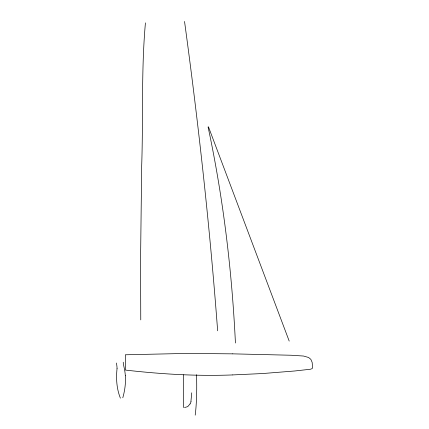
<?xml version="1.0" encoding="UTF-8"?>
<svg xmlns="http://www.w3.org/2000/svg" width="429" height="429" viewBox="0 0 429 429"><rect width="100%" height="100%" fill="white"/><g stroke="black" fill="none" stroke-linecap="round" stroke-linejoin="round"><path stroke-width="0.64" d="M117.037 368.64C115.996 378.598 116.602 388.771 120.399 398.16M191.742 392.814L190.916 401.549M145.431 22.866C141.162 70.335 143.307 118.061 141.688 165.637L140.562 260.156L140.766 319.9M122.796 397.79C124.834 390.588 125.901 383.049 125.332 375.563M190.063 403.898L187.736 406.638L184.502 407.55M232.786 374.919L262.543 373.546L294.712 370.988L310.435 369.235L312.13 368.64L312.585 367.353L312.146 362.349L310.827 359.33L308.564 357.48L303.55 356.038L291.318 355.25L232.786 353.85M232.749 374.925C196.879 376.324 160.977 374.136 125.338 370.066L125.338 354.783L186.61 353.426L232.749 353.85M208.462 126.85L289.205 341.098M208.076 126.957C223.236 198.026 231.933 270.458 235.43 343.012M116.415 363.02L116.527 363.653A31.902 31.902 0 0 1 117.069 368.64M184.534 21.45C198.541 124.217 209.92 227.37 217.642 330.807M183.317 374.801L183.317 407.55M123.284 362.194A8.017 8.017 0 0 0 123.268 363.127L123.911 366.623A52.981 52.981 0 0 1 125.316 375.563M191.061 401.598A16.012 13.857 21.8 0 1 190.09 403.909M196.541 374.705A53.48 7.572 88.2 0 1 195.195 415.154"/></g></svg>
